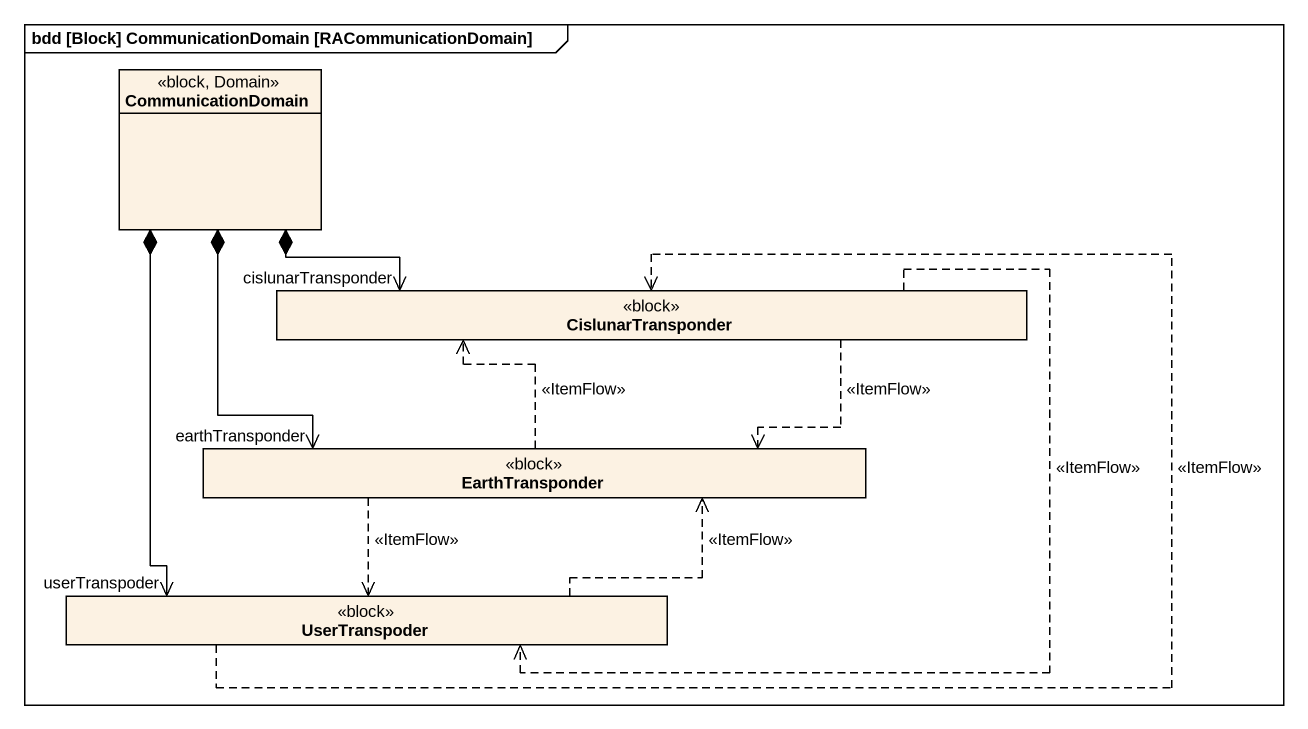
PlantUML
@startuml
mainframe bdd [Block] CommunicationDomain [RACommunicationDomain]
hide circle
hide empty members
class CommunicationDomain <<block, Domain>>
class CislunarTransponder <<block>>
class EarthTransponder <<block>>
class UserTranspoder <<block>>
CommunicationDomain *-right-> "cislunarTransponder" CislunarTransponder
CommunicationDomain *--> "earthTransponder" EarthTransponder
CommunicationDomain *--> "userTranspoder" UserTranspoder
CislunarTransponder ..> EarthTransponder : <<ItemFlow>>
CislunarTransponder ..> UserTranspoder : <<ItemFlow>>
EarthTransponder .up.> CislunarTransponder : <<ItemFlow>>
EarthTransponder ..> UserTranspoder : <<ItemFlow>>
UserTranspoder .up.> CislunarTransponder : <<ItemFlow>>
UserTranspoder .up.> EarthTransponder : <<ItemFlow>>
@enduml
